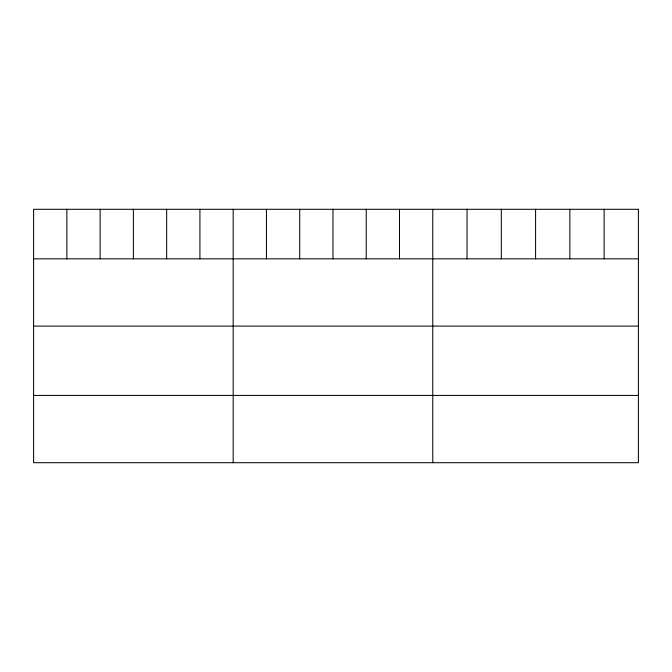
<?xml version="1.0" encoding="UTF-8"?>
<svg xmlns="http://www.w3.org/2000/svg" width="672" height="672" viewBox="0 0 672 672"><rect width="100%" height="100%" fill="white"/><g stroke="black" fill="none" stroke-linecap="round" stroke-linejoin="round"><path stroke-width="1.01" d="M33.6 258.829L638.4 258.829M33.6 326.105L638.4 326.105M33.6 395.422L638.4 395.422M604.128 209.294L604.128 258.829M569.856 209.294L569.856 258.829M535.584 209.294L535.584 258.829M501.312 209.294L501.312 258.829M467.04 209.294L467.04 258.829M432.768 209.294L432.768 462.706M399.504 209.294L399.504 258.829M366.24 209.294L366.24 258.829M332.976 209.294L332.976 258.829M299.712 209.294L299.712 258.829M266.448 209.294L266.448 258.829M233.184 209.294L233.184 462.706M199.92 209.294L199.92 258.829M166.656 209.294L166.656 258.829M133.392 209.294L133.392 258.829M100.128 209.294L100.128 258.829M66.864 209.294L66.864 258.829M638.4 209.294L33.6 209.294L33.6 462.706L638.4 462.706L638.4 209.294"/></g></svg>
